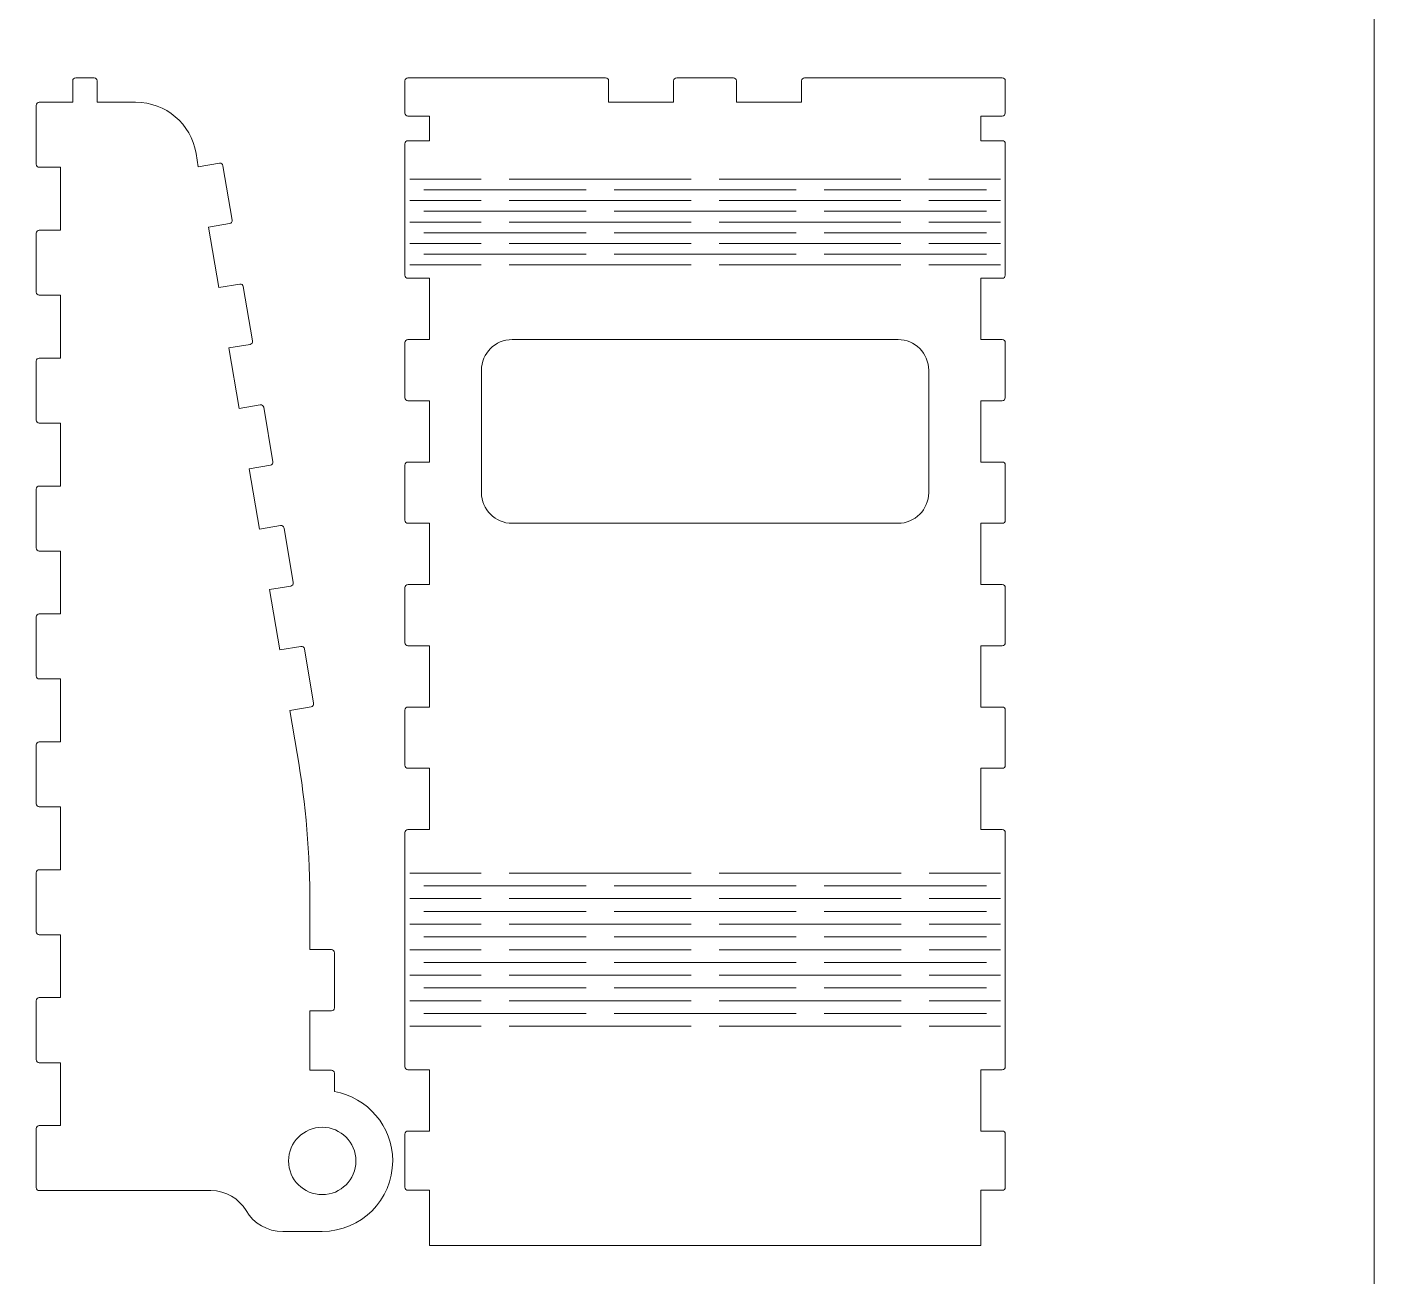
# Model space of a CAD drawing. Header units: millimetres. Extents: x -1099 to 2075, y -1295 to 1553.
# Drawn here: x 1855.1 to 2075, y -972.3 to -768.4 of the extents above; entities that cross this region are included whole.
import ezdxf

# ---------------------------------------------------------------- set-up
doc = ezdxf.new("R2010")
doc.units = ezdxf.units.MM
doc.header["$MEASUREMENT"] = 0
doc.layers.add('layer 1', color=7, linetype='Continuous')

msp = doc.modelspace()

# ---------------------------------------------------------------- linework, layer by layer
at = {"layer": 'layer 1', "color": 250, "lineweight": 9}
for points, knots in [([(725, -464.9999), (725, -464.9999), (2075, -464.9999), (2075, -464.9999), (2075, -464.9999), (2075, -464.9999), (2075, -1294.9999), (2075, -1294.9999), (2075, -1294.9999), (2075, -1294.9999), (725, -1294.9999), (725, -1294.9999), (725, -1294.9999), (725, -1294.9999), (725, -464.9999), (725, -464.9999)], [0, 0, 0, 0, 0.2, 0.2, 0.2, 0.2, 0.4, 0.4, 0.4, 0.4, 0.6, 0.6, 0.6, 0.6, 1, 1, 1, 1]), ([(1891.3818, -840.5197), (1891.3818, -840.5197), (1893.0516, -850.3804), (1893.0516, -850.3804), (1893.0516, -850.3804), (1893.0516, -850.3804), (1896.4973, -849.799), (1896.4973, -849.799), (1896.4973, -849.799), (1896.7689, -849.7532), (1897.0279, -849.9373), (1897.0736, -850.209), (1897.0736, -850.209), (1897.0736, -850.209), (1898.5674, -859.0837), (1898.5674, -859.0837), (1898.5674, -859.0837), (1898.613, -859.3551), (1898.4291, -859.614), (1898.1576, -859.6598), (1898.1576, -859.6598), (1898.1576, -859.6598), (1894.7116, -860.2411), (1894.7116, -860.2411), (1894.7116, -860.2411), (1894.7116, -860.2411), (1896.3714, -870.1021), (1896.3714, -870.1021), (1896.3714, -870.1021), (1896.3714, -870.1021), (1899.8275, -869.5202), (1899.8275, -869.5202), (1899.8275, -869.5202), (1900.099, -869.4745), (1900.3579, -869.6587), (1900.4036, -869.9303), (1900.4036, -869.9303), (1900.4036, -869.9303), (1901.8974, -878.805), (1901.8974, -878.805), (1901.8974, -878.805), (1901.943, -879.0764), (1901.7589, -879.3353), (1901.4874, -879.381), (1901.4874, -879.381), (1901.4874, -879.381), (1898.0316, -879.9631), (1898.0316, -879.9631), (1898.0316, -879.9631), (1898.0316, -879.9631), (1899.2116, -886.9784), (1899.2116, -886.9784), (1899.2116, -886.9784), (1900.6716, -895.6384), (1901.3018, -903.1263), (1901.3018, -911.9084), (1901.3018, -911.9084), (1901.3018, -911.9084), (1901.3018, -919.0227), (1901.3018, -919.0227), (1901.3018, -919.0227), (1901.3018, -919.0227), (1904.8014, -919.0227), (1904.8014, -919.0227), (1904.8014, -919.0227), (1905.0767, -919.0227), (1905.3014, -919.2474), (1905.3014, -919.5227), (1905.3014, -919.5227), (1905.3014, -919.5227), (1905.3014, -928.5228), (1905.3014, -928.5228), (1905.3014, -928.5228), (1905.3014, -928.7981), (1905.0768, -929.0228), (1904.8014, -929.0228), (1904.8014, -929.0228), (1904.8014, -929.0228), (1901.3018, -929.0226), (1901.3018, -929.0226), (1901.3018, -929.0226), (1901.3018, -929.0226), (1901.3018, -938.6893), (1901.3018, -938.6893), (1901.3018, -938.6893), (1901.3018, -938.6893), (1904.8014, -938.6894), (1904.8014, -938.6894), (1904.8014, -938.6894), (1905.0767, -938.6894), (1905.3014, -938.9141), (1905.3014, -939.1894), (1905.3014, -939.1894), (1905.3014, -939.1894), (1905.3016, -942.1969), (1905.3016, -942.1969), (1905.3016, -942.1969), (1910.7014, -943.1438), (1914.8016, -947.8549), (1914.8016, -953.5228), (1914.8016, -953.5228), (1914.8016, -959.8729), (1909.6516, -965.0228), (1903.3016, -965.0228), (1903.3016, -965.0228), (1903.3016, -965.0228), (1896.8614, -965.0228), (1896.8614, -965.0228), (1896.8614, -965.0228), (1894.3316, -965.0229), (1892.1616, -963.7897), (1890.8616, -961.6175), (1890.8616, -961.6175), (1889.6916, -959.6682), (1887.5617, -958.356), (1885.1317, -958.356), (1885.1317, -958.356), (1885.1317, -958.356), (1857.1015, -958.3561), (1857.1015, -958.3561), (1857.1015, -958.3561), (1856.8261, -958.3561), (1856.6015, -958.1315), (1856.6015, -957.8561), (1856.6015, -957.8561), (1856.6015, -957.8561), (1856.6015, -948.2388), (1856.6015, -948.2388), (1856.6015, -948.2388), (1856.6015, -947.9634), (1856.8263, -947.7388), (1857.1015, -947.7388), (1857.1015, -947.7388), (1857.1015, -947.7388), (1860.6015, -947.7388), (1860.6015, -947.7388), (1860.6015, -947.7388), (1860.6015, -947.7388), (1860.6015, -937.4753), (1860.6015, -937.4753), (1860.6015, -937.4753), (1860.6015, -937.4753), (1857.1015, -937.4754), (1857.1015, -937.4754), (1857.1015, -937.4754), (1856.8261, -937.4754), (1856.6015, -937.2508), (1856.6015, -936.9754), (1856.6015, -936.9754), (1856.6015, -936.9754), (1856.6015, -927.3576), (1856.6015, -927.3576), (1856.6015, -927.3576), (1856.6015, -927.0822), (1856.8262, -926.8576), (1857.1015, -926.8576), (1857.1015, -926.8576), (1857.1015, -926.8576), (1860.6015, -926.8577), (1860.6015, -926.8577), (1860.6015, -926.8577), (1860.6015, -926.8577), (1860.6015, -916.5942), (1860.6015, -916.5942), (1860.6015, -916.5942), (1860.6015, -916.5942), (1857.1015, -916.5942), (1857.1015, -916.5942), (1857.1015, -916.5942), (1856.8261, -916.5942), (1856.6015, -916.3696), (1856.6015, -916.0942), (1856.6015, -916.0942), (1856.6015, -916.0942), (1856.6015, -906.4765), (1856.6015, -906.4765), (1856.6015, -906.4765), (1856.6015, -906.2011), (1856.8262, -905.9765), (1857.1015, -905.9765), (1857.1015, -905.9765), (1857.1015, -905.9765), (1860.6015, -905.9767), (1860.6015, -905.9767), (1860.6015, -905.9767), (1860.6015, -905.9767), (1860.6015, -895.7131), (1860.6015, -895.7131), (1860.6015, -895.7131), (1860.6015, -895.7131), (1857.1015, -895.7131), (1857.1015, -895.7131), (1857.1015, -895.7131), (1856.8261, -895.7131), (1856.6015, -895.4885), (1856.6015, -895.2131), (1856.6015, -895.2131), (1856.6015, -895.2131), (1856.6015, -885.5953), (1856.6015, -885.5953), (1856.6015, -885.5953), (1856.6015, -885.3199), (1856.8263, -885.0953), (1857.1015, -885.0953), (1857.1015, -885.0953), (1857.1015, -885.0953), (1860.6015, -885.0953), (1860.6015, -885.0953), (1860.6015, -885.0953), (1860.6015, -885.0953), (1860.6015, -874.8319), (1860.6015, -874.8319), (1860.6015, -874.8319), (1860.6015, -874.8319), (1857.1015, -874.8318), (1857.1015, -874.8318), (1857.1015, -874.8318), (1856.8261, -874.8318), (1856.6015, -874.6072), (1856.6015, -874.3318), (1856.6015, -874.3318), (1856.6015, -874.3318), (1856.6015, -864.7142), (1856.6015, -864.7142), (1856.6015, -864.7142), (1856.6015, -864.4388), (1856.8262, -864.2142), (1857.1015, -864.2142), (1857.1015, -864.2142), (1857.1015, -864.2142), (1860.6015, -864.2141), (1860.6015, -864.2141), (1860.6015, -864.2141), (1860.6015, -864.2141), (1860.6015, -853.9507), (1860.6015, -853.9507), (1860.6015, -853.9507), (1860.6015, -853.9507), (1857.1015, -853.9509), (1857.1015, -853.9509), (1857.1015, -853.9509), (1856.8261, -853.9509), (1856.6015, -853.7263), (1856.6015, -853.4509), (1856.6015, -853.4509), (1856.6015, -853.4509), (1856.6015, -843.8329), (1856.6015, -843.8329), (1856.6015, -843.8329), (1856.6015, -843.5575), (1856.8263, -843.3329), (1857.1015, -843.3329), (1857.1015, -843.3329), (1857.1015, -843.3329), (1860.6015, -843.3329), (1860.6015, -843.3329), (1860.6015, -843.3329), (1860.6015, -843.3329), (1860.6015, -833.0695), (1860.6015, -833.0695), (1860.6015, -833.0695), (1860.6015, -833.0695), (1857.1015, -833.0695), (1857.1015, -833.0695), (1857.1015, -833.0695), (1856.8261, -833.0695), (1856.6015, -832.8449), (1856.6015, -832.5695), (1856.6015, -832.5695), (1856.6015, -832.5695), (1856.6015, -822.9519), (1856.6015, -822.9519), (1856.6015, -822.9519), (1856.6015, -822.6765), (1856.8263, -822.4519), (1857.1015, -822.4519), (1857.1015, -822.4519), (1857.1015, -822.4519), (1860.6015, -822.4519), (1860.6015, -822.4519), (1860.6015, -822.4519), (1860.6015, -822.4519), (1860.6015, -812.1883), (1860.6015, -812.1883), (1860.6015, -812.1883), (1860.6015, -812.1883), (1857.1015, -812.1882), (1857.1015, -812.1882), (1857.1015, -812.1882), (1856.8261, -812.1882), (1856.6015, -811.9636), (1856.6015, -811.6882), (1856.6015, -811.6882), (1856.6015, -811.6882), (1856.6015, -802.0706), (1856.6015, -802.0706), (1856.6015, -802.0706), (1856.6015, -801.7952), (1856.8262, -801.5706), (1857.1015, -801.5706), (1857.1015, -801.5706), (1857.1015, -801.5706), (1860.6015, -801.5708), (1860.6015, -801.5708), (1860.6015, -801.5708), (1860.6015, -801.5708), (1860.6015, -791.3072), (1860.6015, -791.3072), (1860.6015, -791.3072), (1860.6015, -791.3072), (1857.1015, -791.3073), (1857.1015, -791.3073), (1857.1015, -791.3073), (1856.8261, -791.3073), (1856.6015, -791.0827), (1856.6015, -790.8073), (1856.6015, -790.8073), (1856.6015, -790.8073), (1856.6015, -781.1893), (1856.6015, -781.1893), (1856.6015, -781.1893), (1856.6015, -780.9139), (1856.8265, -780.6893), (1857.1015, -780.6893), (1857.1015, -780.6893), (1857.1015, -780.6893), (1862.5717, -780.6893), (1862.5717, -780.6893), (1862.5717, -780.6893), (1862.5717, -780.6893), (1862.5717, -777.1891), (1862.5717, -777.1891), (1862.5717, -777.1891), (1862.5717, -776.9137), (1862.7965, -776.6891), (1863.0717, -776.6891), (1863.0717, -776.6891), (1863.0717, -776.6891), (1866.0715, -776.6893), (1866.0715, -776.6893), (1866.0715, -776.6893), (1866.3466, -776.6893), (1866.5715, -776.9142), (1866.5715, -777.1893), (1866.5715, -777.1893), (1866.5715, -777.1893), (1866.5715, -780.6894), (1866.5715, -780.6894), (1866.5715, -780.6894), (1866.5715, -780.6894), (1872.8417, -780.6893), (1872.8417, -780.6893), (1872.8417, -780.6893), (1877.7713, -780.6892), (1881.8917, -784.1735), (1882.7115, -789.0273), (1882.7115, -789.0273), (1882.7115, -789.0273), (1883.0717, -791.2157), (1883.0717, -791.2157), (1883.0717, -791.2157), (1883.0717, -791.2157), (1886.5275, -790.6341), (1886.5275, -790.6341), (1886.5275, -790.6341), (1886.7989, -790.5884), (1887.0578, -790.7726), (1887.1035, -791.0441), (1887.1035, -791.0441), (1887.1035, -791.0441), (1888.5975, -799.919), (1888.5975, -799.919), (1888.5975, -799.919), (1888.6431, -800.1904), (1888.4592, -800.4492), (1888.1877, -800.495), (1888.1877, -800.495), (1888.1877, -800.495), (1884.7415, -801.0767), (1884.7415, -801.0767), (1884.7415, -801.0767), (1884.7415, -801.0767), (1886.4017, -810.9375), (1886.4017, -810.9375), (1886.4017, -810.9375), (1886.4017, -810.9375), (1889.8476, -810.3557), (1889.8476, -810.3557), (1889.8476, -810.3557), (1890.119, -810.3099), (1890.3779, -810.4938), (1890.4239, -810.7653), (1890.4239, -810.7653), (1890.4239, -810.7653), (1891.9268, -819.6399), (1891.9268, -819.6399), (1891.9268, -819.6399), (1891.9727, -819.9116), (1891.7886, -820.1707), (1891.5168, -820.2165), (1891.5168, -820.2165), (1891.5168, -820.2165), (1888.0617, -820.7982), (1888.0617, -820.7982), (1888.0617, -820.7982), (1888.0617, -820.7982), (1889.7216, -830.659), (1889.7216, -830.659), (1889.7216, -830.659), (1889.7216, -830.659), (1893.1773, -830.0773), (1893.1773, -830.0773), (1893.1773, -830.0773), (1893.4488, -830.0316), (1893.7078, -830.2159), (1893.7534, -830.4873), (1893.7534, -830.4873), (1893.7534, -830.4873), (1895.2472, -839.3621), (1895.2472, -839.3621), (1895.2472, -839.3621), (1895.2928, -839.6336), (1895.1087, -839.8926), (1894.8371, -839.9382), (1894.8371, -839.9382), (1894.8371, -839.9382), (1891.3818, -840.5197), (1891.3818, -840.5197)], [0, 0, 0, 0, 0.00925926, 0.00925926, 0.00925926, 0.00925926, 0.01851852, 0.01851852, 0.01851852, 0.01851852, 0.02777778, 0.02777778, 0.02777778, 0.02777778, 0.03703704, 0.03703704, 0.03703704, 0.03703704, 0.0462963, 0.0462963, 0.0462963, 0.0462963, 0.05555556, 0.05555556, 0.05555556, 0.05555556, 0.06481481, 0.06481481, 0.06481481, 0.06481481, 0.07407407, 0.07407407, 0.07407407, 0.07407407, 0.08333333, 0.08333333, 0.08333333, 0.08333333, 0.09259259, 0.09259259, 0.09259259, 0.09259259, 0.10185185, 0.10185185, 0.10185185, 0.10185185, 0.11111111, 0.11111111, 0.11111111, 0.11111111, 0.12037037, 0.12037037, 0.12037037, 0.12037037, 0.12962963, 0.12962963, 0.12962963, 0.12962963, 0.13888889, 0.13888889, 0.13888889, 0.13888889, 0.14814815, 0.14814815, 0.14814815, 0.14814815, 0.15740741, 0.15740741, 0.15740741, 0.15740741, 0.16666667, 0.16666667, 0.16666667, 0.16666667, 0.17592593, 0.17592593, 0.17592593, 0.17592593, 0.18518519, 0.18518519, 0.18518519, 0.18518519, 0.19444444, 0.19444444, 0.19444444, 0.19444444, 0.2037037, 0.2037037, 0.2037037, 0.2037037, 0.21296296, 0.21296296, 0.21296296, 0.21296296, 0.22222222, 0.22222222, 0.22222222, 0.22222222, 0.23148148, 0.23148148, 0.23148148, 0.23148148, 0.24074074, 0.24074074, 0.24074074, 0.24074074, 0.25, 0.25, 0.25, 0.25, 0.25925926, 0.25925926, 0.25925926, 0.25925926, 0.26851852, 0.26851852, 0.26851852, 0.26851852, 0.27777778, 0.27777778, 0.27777778, 0.27777778, 0.28703704, 0.28703704, 0.28703704, 0.28703704, 0.2962963, 0.2962963, 0.2962963, 0.2962963, 0.30555556, 0.30555556, 0.30555556, 0.30555556, 0.31481481, 0.31481481, 0.31481481, 0.31481481, 0.32407407, 0.32407407, 0.32407407, 0.32407407, 0.33333333, 0.33333333, 0.33333333, 0.33333333, 0.34259259, 0.34259259, 0.34259259, 0.34259259, 0.35185185, 0.35185185, 0.35185185, 0.35185185, 0.36111111, 0.36111111, 0.36111111, 0.36111111, 0.37037037, 0.37037037, 0.37037037, 0.37037037, 0.37962963, 0.37962963, 0.37962963, 0.37962963, 0.38888889, 0.38888889, 0.38888889, 0.38888889, 0.39814815, 0.39814815, 0.39814815, 0.39814815, 0.40740741, 0.40740741, 0.40740741, 0.40740741, 0.41666667, 0.41666667, 0.41666667, 0.41666667, 0.42592593, 0.42592593, 0.42592593, 0.42592593, 0.43518519, 0.43518519, 0.43518519, 0.43518519, 0.44444444, 0.44444444, 0.44444444, 0.44444444, 0.4537037, 0.4537037, 0.4537037, 0.4537037, 0.46296296, 0.46296296, 0.46296296, 0.46296296, 0.47222222, 0.47222222, 0.47222222, 0.47222222, 0.48148148, 0.48148148, 0.48148148, 0.48148148, 0.49074074, 0.49074074, 0.49074074, 0.49074074, 0.5, 0.5, 0.5, 0.5, 0.50925926, 0.50925926, 0.50925926, 0.50925926, 0.51851852, 0.51851852, 0.51851852, 0.51851852, 0.52777778, 0.52777778, 0.52777778, 0.52777778, 0.53703704, 0.53703704, 0.53703704, 0.53703704, 0.5462963, 0.5462963, 0.5462963, 0.5462963, 0.55555556, 0.55555556, 0.55555556, 0.55555556, 0.56481481, 0.56481481, 0.56481481, 0.56481481, 0.57407407, 0.57407407, 0.57407407, 0.57407407, 0.58333333, 0.58333333, 0.58333333, 0.58333333, 0.59259259, 0.59259259, 0.59259259, 0.59259259, 0.60185185, 0.60185185, 0.60185185, 0.60185185, 0.61111111, 0.61111111, 0.61111111, 0.61111111, 0.62037037, 0.62037037, 0.62037037, 0.62037037, 0.62962963, 0.62962963, 0.62962963, 0.62962963, 0.63888889, 0.63888889, 0.63888889, 0.63888889, 0.64814815, 0.64814815, 0.64814815, 0.64814815, 0.65740741, 0.65740741, 0.65740741, 0.65740741, 0.66666667, 0.66666667, 0.66666667, 0.66666667, 0.67592593, 0.67592593, 0.67592593, 0.67592593, 0.68518519, 0.68518519, 0.68518519, 0.68518519, 0.69444444, 0.69444444, 0.69444444, 0.69444444, 0.7037037, 0.7037037, 0.7037037, 0.7037037, 0.71296296, 0.71296296, 0.71296296, 0.71296296, 0.72222222, 0.72222222, 0.72222222, 0.72222222, 0.73148148, 0.73148148, 0.73148148, 0.73148148, 0.74074074, 0.74074074, 0.74074074, 0.74074074, 0.75, 0.75, 0.75, 0.75, 0.75925926, 0.75925926, 0.75925926, 0.75925926, 0.76851852, 0.76851852, 0.76851852, 0.76851852, 0.77777778, 0.77777778, 0.77777778, 0.77777778, 0.78703704, 0.78703704, 0.78703704, 0.78703704, 0.7962963, 0.7962963, 0.7962963, 0.7962963, 0.80555556, 0.80555556, 0.80555556, 0.80555556, 0.81481481, 0.81481481, 0.81481481, 0.81481481, 0.82407407, 0.82407407, 0.82407407, 0.82407407, 0.83333333, 0.83333333, 0.83333333, 0.83333333, 0.84259259, 0.84259259, 0.84259259, 0.84259259, 0.85185185, 0.85185185, 0.85185185, 0.85185185, 0.86111111, 0.86111111, 0.86111111, 0.86111111, 0.87037037, 0.87037037, 0.87037037, 0.87037037, 0.87962963, 0.87962963, 0.87962963, 0.87962963, 0.88888889, 0.88888889, 0.88888889, 0.88888889, 0.89814815, 0.89814815, 0.89814815, 0.89814815, 0.90740741, 0.90740741, 0.90740741, 0.90740741, 0.91666667, 0.91666667, 0.91666667, 0.91666667, 0.92592593, 0.92592593, 0.92592593, 0.92592593, 0.93518519, 0.93518519, 0.93518519, 0.93518519, 0.94444444, 0.94444444, 0.94444444, 0.94444444, 0.9537037, 0.9537037, 0.9537037, 0.9537037, 0.96296296, 0.96296296, 0.96296296, 0.96296296, 0.97222222, 0.97222222, 0.97222222, 0.97222222, 0.98148148, 0.98148148, 0.98148148, 0.98148148, 1, 1, 1, 1]), ([(2014.7948, -828.9214), (2014.7948, -829.1963), (2014.5697, -829.4213), (2014.2948, -829.4213), (2014.2948, -829.4213), (2014.2948, -829.4213), (2010.801, -829.4213), (2010.801, -829.4213), (2010.801, -829.4213), (2010.801, -829.4213), (2010.8008, -839.421), (2010.8008, -839.421), (2010.8008, -839.421), (2010.8008, -839.421), (2014.3014, -839.421), (2014.3014, -839.421), (2014.3014, -839.421), (2014.5768, -839.421), (2014.8014, -839.6461), (2014.8014, -839.9211), (2014.8014, -839.9211), (2014.8014, -839.9211), (2014.7993, -848.921), (2014.7993, -848.921), (2014.7993, -848.921), (2014.7993, -849.1959), (2014.5742, -849.4209), (2014.2993, -849.4209), (2014.2993, -849.4209), (2014.2993, -849.4209), (2010.8006, -849.4209), (2010.8006, -849.4209), (2010.8006, -849.4209), (2010.8006, -849.4209), (2010.8004, -859.4207), (2010.8004, -859.4207), (2010.8004, -859.4207), (2010.8004, -859.4207), (2014.2993, -859.4207), (2014.2993, -859.4207), (2014.2993, -859.4207), (2014.5747, -859.4207), (2014.7992, -859.6456), (2014.7993, -859.9206), (2014.7993, -859.9206), (2014.7993, -859.9206), (2014.8014, -868.9206), (2014.8014, -868.9206), (2014.8014, -868.9206), (2014.8015, -869.1955), (2014.5763, -869.4207), (2014.3014, -869.4207), (2014.3014, -869.4207), (2014.3014, -869.4207), (2010.8001, -869.4207), (2010.8001, -869.4207), (2010.8001, -869.4207), (2010.8001, -869.4207), (2010.7999, -879.4204), (2010.7999, -879.4204), (2010.7999, -879.4204), (2010.7999, -879.4204), (2014.2992, -879.4204), (2014.2992, -879.4204), (2014.2992, -879.4204), (2014.5746, -879.4204), (2014.7992, -879.6456), (2014.7992, -879.9204), (2014.7992, -879.9204), (2014.7992, -879.9204), (2014.7992, -888.9202), (2014.7992, -888.9202), (2014.7992, -888.9202), (2014.7992, -889.195), (2014.574, -889.4202), (2014.2992, -889.4202), (2014.2992, -889.4202), (2014.2992, -889.4202), (2010.7997, -889.4202), (2010.7997, -889.4202), (2010.7997, -889.4202), (2010.7997, -889.4202), (2010.7995, -899.42), (2010.7995, -899.42), (2010.7995, -899.42), (2010.7995, -899.42), (2014.3015, -899.42), (2014.3015, -899.42), (2014.3015, -899.42), (2014.5769, -899.42), (2014.8015, -899.6453), (2014.8015, -899.92), (2014.8015, -899.92), (2014.8015, -899.92), (2014.8015, -938.1443), (2014.8015, -938.1443), (2014.8015, -938.1443), (2014.8015, -938.419), (2014.5762, -938.6443), (2014.3015, -938.6443), (2014.3015, -938.6443), (2014.3015, -938.6443), (2010.8015, -938.6443), (2010.8015, -938.6443), (2010.8015, -938.6443), (2010.8015, -938.6443), (2010.8015, -948.6443), (2010.8015, -948.6443), (2010.8015, -948.6443), (2010.8015, -948.6443), (2014.3015, -948.6443), (2014.3015, -948.6443), (2014.3015, -948.6443), (2014.5769, -948.6443), (2014.8015, -948.8693), (2014.8015, -949.1443), (2014.8015, -949.1443), (2014.8015, -949.1443), (2014.8015, -957.811), (2014.8015, -957.811), (2014.8015, -957.811), (2014.8015, -958.086), (2014.5765, -958.311), (2014.3015, -958.311), (2014.3015, -958.311), (2014.3015, -958.311), (2010.8015, -958.311), (2010.8015, -958.311), (2010.8015, -958.311), (2010.8015, -958.311), (2010.8015, -967.311), (2010.8015, -967.311), (2010.8015, -967.311), (2010.8015, -967.311), (1920.8015, -967.311), (1920.8015, -967.311), (1920.8015, -967.311), (1920.8015, -967.311), (1920.8015, -958.311), (1920.8015, -958.311), (1920.8015, -958.311), (1920.8015, -958.311), (1917.3015, -958.311), (1917.3015, -958.311), (1917.3015, -958.311), (1917.0265, -958.311), (1916.8015, -958.0864), (1916.8015, -957.811), (1916.8015, -957.811), (1916.8015, -957.811), (1916.8015, -949.1443), (1916.8015, -949.1443), (1916.8015, -949.1443), (1916.8015, -948.8689), (1917.0261, -948.6443), (1917.3015, -948.6443), (1917.3015, -948.6443), (1917.3015, -948.6443), (1920.8015, -948.6443), (1920.8015, -948.6443), (1920.8015, -948.6443), (1920.8015, -948.6443), (1920.8015, -938.6443), (1920.8015, -938.6443), (1920.8015, -938.6443), (1920.8015, -938.6443), (1917.3015, -938.6443), (1917.3015, -938.6443), (1917.3015, -938.6443), (1917.0266, -938.6443), (1916.8015, -938.4197), (1916.8015, -938.1443), (1916.8015, -938.1443), (1916.8015, -938.1443), (1916.8015, -899.92), (1916.8015, -899.92), (1916.8015, -899.92), (1916.8015, -899.6446), (1917.0261, -899.42), (1917.3015, -899.42), (1917.3015, -899.42), (1917.3015, -899.42), (1920.8054, -899.42), (1920.8054, -899.42), (1920.8054, -899.42), (1920.8054, -899.42), (1920.805, -889.4202), (1920.805, -889.4202), (1920.805, -889.4202), (1920.805, -889.4202), (1917.3015, -889.4202), (1917.3015, -889.4202), (1917.3015, -889.4202), (1917.0264, -889.4202), (1916.8014, -889.1955), (1916.8015, -888.9201), (1916.8015, -888.9201), (1916.8015, -888.9201), (1916.8035, -879.9204), (1916.8035, -879.9204), (1916.8035, -879.9204), (1916.8036, -879.645), (1917.0281, -879.4205), (1917.3035, -879.4205), (1917.3035, -879.4205), (1917.3035, -879.4205), (1920.8045, -879.4205), (1920.8045, -879.4205), (1920.8045, -879.4205), (1920.8045, -879.4205), (1920.8041, -869.4207), (1920.8041, -869.4207), (1920.8041, -869.4207), (1920.8041, -869.4207), (1917.3016, -869.4207), (1917.3016, -869.4207), (1917.3016, -869.4207), (1917.0264, -869.4207), (1916.8015, -869.196), (1916.8016, -868.9205), (1916.8016, -868.9205), (1916.8016, -868.9205), (1916.8057, -859.9205), (1916.8057, -859.9205), (1916.8057, -859.9205), (1916.8058, -859.6452), (1917.0304, -859.4207), (1917.3057, -859.4207), (1917.3057, -859.4207), (1917.3057, -859.4207), (1920.8037, -859.4207), (1920.8037, -859.4207), (1920.8037, -859.4207), (1920.8037, -859.4207), (1920.8033, -849.4207), (1920.8033, -849.4207), (1920.8033, -849.4207), (1920.8033, -849.4207), (1917.3057, -849.4207), (1917.3057, -849.4207), (1917.3057, -849.4207), (1917.0307, -849.4207), (1916.8057, -849.1962), (1916.8057, -848.9209), (1916.8057, -848.9209), (1916.8057, -848.9209), (1916.8016, -839.9212), (1916.8016, -839.9212), (1916.8016, -839.9212), (1916.8016, -839.6457), (1917.0261, -839.421), (1917.3016, -839.421), (1917.3016, -839.421), (1917.3016, -839.421), (1920.8028, -839.421), (1920.8028, -839.421), (1920.8028, -839.421), (1920.8028, -839.421), (1920.8024, -829.4211), (1920.8024, -829.4211), (1920.8024, -829.4211), (1920.8024, -829.4211), (1917.3012, -829.4211), (1917.3012, -829.4211), (1917.3012, -829.4211), (1917.0262, -829.4211), (1916.8012, -829.1966), (1916.8012, -828.9213), (1916.8012, -828.9213), (1916.8012, -828.9213), (1916.7971, -819.9216), (1916.7971, -819.9216), (1916.7971, -819.9216), (1916.7971, -819.6461), (1917.0216, -819.4214), (1917.2971, -819.4214), (1917.2971, -819.4214), (1917.2971, -819.4214), (1920.802, -819.4214), (1920.802, -819.4214), (1920.802, -819.4214), (1920.802, -819.4214), (1920.8015, -809.4212), (1920.8015, -809.4212), (1920.8015, -809.4212), (1920.8015, -809.4212), (1917.3004, -809.4212), (1917.3004, -809.4212), (1917.3004, -809.4212), (1917.0257, -809.4212), (1916.8008, -809.1968), (1916.8004, -808.9221), (1916.8004, -808.9221), (1916.7897, -802.773), (1916.8042, -793.6161), (1916.7975, -787.4619), (1916.7975, -787.4619), (1916.7973, -787.1867), (1917.0219, -786.9613), (1917.2975, -786.9613), (1917.2975, -786.9613), (1917.2975, -786.9613), (1920.8002, -786.9613), (1920.8002, -786.9613), (1920.8002, -786.9613), (1920.8002, -786.9613), (1920.7979, -782.9611), (1920.7979, -782.9611), (1920.7979, -782.9611), (1920.7979, -782.9611), (1917.3007, -782.9611), (1917.3007, -782.9611), (1917.3007, -782.9611), (1917.0262, -782.9611), (1916.8008, -782.7369), (1916.8007, -782.4618), (1916.8007, -782.4618), (1916.8007, -782.4618), (1916.7976, -777.1898), (1916.7976, -777.1898), (1916.7976, -777.1898), (1916.7975, -776.9141), (1917.0219, -776.6891), (1917.2976, -776.6891), (1917.2976, -776.6891), (1917.2976, -776.6891), (1949.5499, -776.6891), (1949.5499, -776.6891), (1949.5499, -776.6891), (1949.8253, -776.6891), (1950.0499, -776.9143), (1950.0499, -777.1891), (1950.0499, -777.1891), (1950.0499, -777.1891), (1950.0499, -780.6893), (1950.0499, -780.6893), (1950.0499, -780.6893), (1950.0499, -780.6893), (1960.6672, -780.6893), (1960.6672, -780.6893), (1960.6672, -780.6893), (1960.6672, -780.6893), (1960.6672, -777.1891), (1960.6672, -777.1891), (1960.6672, -777.1891), (1960.6672, -776.9137), (1960.8918, -776.6891), (1961.1672, -776.6891), (1961.1672, -776.6891), (1961.1672, -776.6891), (1970.4311, -776.6891), (1970.4311, -776.6891), (1970.4311, -776.6891), (1970.7065, -776.6891), (1970.9311, -776.914), (1970.9311, -777.1891), (1970.9311, -777.1891), (1970.9311, -777.1891), (1970.9311, -780.6893), (1970.9311, -780.6893), (1970.9311, -780.6893), (1970.9311, -780.6893), (1981.5485, -780.6893), (1981.5485, -780.6893), (1981.5485, -780.6893), (1981.5485, -780.6893), (1981.5485, -777.1891), (1981.5485, -777.1891), (1981.5485, -777.1891), (1981.5485, -776.9137), (1981.7731, -776.6891), (1982.0485, -776.6891), (1982.0485, -776.6891), (1982.0485, -776.6891), (2014.2966, -776.6891), (2014.2966, -776.6891), (2014.2966, -776.6891), (2014.5722, -776.6891), (2014.7966, -776.9146), (2014.7966, -777.1895), (2014.7966, -777.1895), (2014.7966, -777.1895), (2014.7951, -782.4615), (2014.7951, -782.4615), (2014.7951, -782.4615), (2014.7951, -782.7359), (2014.5695, -782.9611), (2014.2951, -782.9611), (2014.2951, -782.9611), (2014.2951, -782.9611), (2010.7965, -782.9611), (2010.7965, -782.9611), (2010.7965, -782.9611), (2010.7965, -782.9611), (2010.7954, -786.9613), (2010.7954, -786.9613), (2010.7954, -786.9613), (2010.7954, -786.9613), (2014.2967, -786.9613), (2014.2967, -786.9613), (2014.2967, -786.9613), (2014.5722, -786.9613), (2014.7968, -787.1868), (2014.7967, -787.4616), (2014.7967, -787.4616), (2014.7939, -793.6154), (2014.8002, -802.7707), (2014.7952, -808.9218), (2014.7952, -808.9218), (2014.795, -809.1963), (2014.5699, -809.4213), (2014.2952, -809.4213), (2014.2952, -809.4213), (2014.2952, -809.4213), (2010.8015, -809.4213), (2010.8015, -809.4213), (2010.8015, -809.4213), (2010.8015, -809.4213), (2010.8013, -819.4214), (2010.8013, -819.4214), (2010.8013, -819.4214), (2010.8013, -819.4214), (2014.2969, -819.4214), (2014.2969, -819.4214), (2014.2969, -819.4214), (2014.5723, -819.4214), (2014.7969, -819.6465), (2014.7969, -819.9215), (2014.7969, -819.9215), (2014.7969, -819.9215), (2014.7948, -828.9214), (2014.7948, -828.9214)], [0, 0, 0, 0, 0.00917431, 0.00917431, 0.00917431, 0.00917431, 0.01834862, 0.01834862, 0.01834862, 0.01834862, 0.02752294, 0.02752294, 0.02752294, 0.02752294, 0.03669725, 0.03669725, 0.03669725, 0.03669725, 0.04587156, 0.04587156, 0.04587156, 0.04587156, 0.05504587, 0.05504587, 0.05504587, 0.05504587, 0.06422018, 0.06422018, 0.06422018, 0.06422018, 0.0733945, 0.0733945, 0.0733945, 0.0733945, 0.08256881, 0.08256881, 0.08256881, 0.08256881, 0.09174312, 0.09174312, 0.09174312, 0.09174312, 0.10091743, 0.10091743, 0.10091743, 0.10091743, 0.11009174, 0.11009174, 0.11009174, 0.11009174, 0.11926606, 0.11926606, 0.11926606, 0.11926606, 0.12844037, 0.12844037, 0.12844037, 0.12844037, 0.13761468, 0.13761468, 0.13761468, 0.13761468, 0.14678899, 0.14678899, 0.14678899, 0.14678899, 0.1559633, 0.1559633, 0.1559633, 0.1559633, 0.16513761, 0.16513761, 0.16513761, 0.16513761, 0.17431193, 0.17431193, 0.17431193, 0.17431193, 0.18348624, 0.18348624, 0.18348624, 0.18348624, 0.19266055, 0.19266055, 0.19266055, 0.19266055, 0.20183486, 0.20183486, 0.20183486, 0.20183486, 0.21100917, 0.21100917, 0.21100917, 0.21100917, 0.22018349, 0.22018349, 0.22018349, 0.22018349, 0.2293578, 0.2293578, 0.2293578, 0.2293578, 0.23853211, 0.23853211, 0.23853211, 0.23853211, 0.24770642, 0.24770642, 0.24770642, 0.24770642, 0.25688073, 0.25688073, 0.25688073, 0.25688073, 0.26605505, 0.26605505, 0.26605505, 0.26605505, 0.27522936, 0.27522936, 0.27522936, 0.27522936, 0.28440367, 0.28440367, 0.28440367, 0.28440367, 0.29357798, 0.29357798, 0.29357798, 0.29357798, 0.30275229, 0.30275229, 0.30275229, 0.30275229, 0.31192661, 0.31192661, 0.31192661, 0.31192661, 0.32110092, 0.32110092, 0.32110092, 0.32110092, 0.33027523, 0.33027523, 0.33027523, 0.33027523, 0.33944954, 0.33944954, 0.33944954, 0.33944954, 0.34862385, 0.34862385, 0.34862385, 0.34862385, 0.35779817, 0.35779817, 0.35779817, 0.35779817, 0.36697248, 0.36697248, 0.36697248, 0.36697248, 0.37614679, 0.37614679, 0.37614679, 0.37614679, 0.3853211, 0.3853211, 0.3853211, 0.3853211, 0.39449541, 0.39449541, 0.39449541, 0.39449541, 0.40366972, 0.40366972, 0.40366972, 0.40366972, 0.41284404, 0.41284404, 0.41284404, 0.41284404, 0.42201835, 0.42201835, 0.42201835, 0.42201835, 0.43119266, 0.43119266, 0.43119266, 0.43119266, 0.44036697, 0.44036697, 0.44036697, 0.44036697, 0.44954128, 0.44954128, 0.44954128, 0.44954128, 0.4587156, 0.4587156, 0.4587156, 0.4587156, 0.46788991, 0.46788991, 0.46788991, 0.46788991, 0.47706422, 0.47706422, 0.47706422, 0.47706422, 0.48623853, 0.48623853, 0.48623853, 0.48623853, 0.49541284, 0.49541284, 0.49541284, 0.49541284, 0.50458716, 0.50458716, 0.50458716, 0.50458716, 0.51376147, 0.51376147, 0.51376147, 0.51376147, 0.52293578, 0.52293578, 0.52293578, 0.52293578, 0.53211009, 0.53211009, 0.53211009, 0.53211009, 0.5412844, 0.5412844, 0.5412844, 0.5412844, 0.55045872, 0.55045872, 0.55045872, 0.55045872, 0.55963303, 0.55963303, 0.55963303, 0.55963303, 0.56880734, 0.56880734, 0.56880734, 0.56880734, 0.57798165, 0.57798165, 0.57798165, 0.57798165, 0.58715596, 0.58715596, 0.58715596, 0.58715596, 0.59633028, 0.59633028, 0.59633028, 0.59633028, 0.60550459, 0.60550459, 0.60550459, 0.60550459, 0.6146789, 0.6146789, 0.6146789, 0.6146789, 0.62385321, 0.62385321, 0.62385321, 0.62385321, 0.63302752, 0.63302752, 0.63302752, 0.63302752, 0.64220183, 0.64220183, 0.64220183, 0.64220183, 0.65137615, 0.65137615, 0.65137615, 0.65137615, 0.66055046, 0.66055046, 0.66055046, 0.66055046, 0.66972477, 0.66972477, 0.66972477, 0.66972477, 0.67889908, 0.67889908, 0.67889908, 0.67889908, 0.68807339, 0.68807339, 0.68807339, 0.68807339, 0.69724771, 0.69724771, 0.69724771, 0.69724771, 0.70642202, 0.70642202, 0.70642202, 0.70642202, 0.71559633, 0.71559633, 0.71559633, 0.71559633, 0.72477064, 0.72477064, 0.72477064, 0.72477064, 0.73394495, 0.73394495, 0.73394495, 0.73394495, 0.74311927, 0.74311927, 0.74311927, 0.74311927, 0.75229358, 0.75229358, 0.75229358, 0.75229358, 0.76146789, 0.76146789, 0.76146789, 0.76146789, 0.7706422, 0.7706422, 0.7706422, 0.7706422, 0.77981651, 0.77981651, 0.77981651, 0.77981651, 0.78899083, 0.78899083, 0.78899083, 0.78899083, 0.79816514, 0.79816514, 0.79816514, 0.79816514, 0.80733945, 0.80733945, 0.80733945, 0.80733945, 0.81651376, 0.81651376, 0.81651376, 0.81651376, 0.82568807, 0.82568807, 0.82568807, 0.82568807, 0.83486239, 0.83486239, 0.83486239, 0.83486239, 0.8440367, 0.8440367, 0.8440367, 0.8440367, 0.85321101, 0.85321101, 0.85321101, 0.85321101, 0.86238532, 0.86238532, 0.86238532, 0.86238532, 0.87155963, 0.87155963, 0.87155963, 0.87155963, 0.88073394, 0.88073394, 0.88073394, 0.88073394, 0.88990826, 0.88990826, 0.88990826, 0.88990826, 0.89908257, 0.89908257, 0.89908257, 0.89908257, 0.90825688, 0.90825688, 0.90825688, 0.90825688, 0.91743119, 0.91743119, 0.91743119, 0.91743119, 0.9266055, 0.9266055, 0.9266055, 0.9266055, 0.93577982, 0.93577982, 0.93577982, 0.93577982, 0.94495413, 0.94495413, 0.94495413, 0.94495413, 0.95412844, 0.95412844, 0.95412844, 0.95412844, 0.96330275, 0.96330275, 0.96330275, 0.96330275, 0.97247706, 0.97247706, 0.97247706, 0.97247706, 0.98165138, 0.98165138, 0.98165138, 0.98165138, 1, 1, 1, 1]), ([(1929.3012, -824.4214), (1929.3012, -821.6675), (1931.5473, -819.4214), (1934.3012, -819.4214), (1934.3012, -819.4214), (1934.3012, -819.4214), (1997.3012, -819.4214), (1997.3012, -819.4214), (1997.3012, -819.4214), (2000.0551, -819.4214), (2002.3012, -821.6685), (2002.3012, -824.4214), (2002.3012, -824.4214), (2002.3012, -824.4214), (2002.3012, -844.4214), (2002.3012, -844.4214), (2002.3012, -844.4214), (2002.3012, -847.1743), (2000.0541, -849.4214), (1997.3012, -849.4214), (1997.3012, -849.4214), (1997.3012, -849.4214), (1934.3012, -849.4214), (1934.3012, -849.4214), (1934.3012, -849.4214), (1931.5483, -849.4214), (1929.3012, -847.1753), (1929.3012, -844.4214), (1929.3012, -844.4214), (1929.3012, -844.4214), (1929.3012, -824.4214), (1929.3012, -824.4214)], [0, 0, 0, 0, 0.11111111, 0.11111111, 0.11111111, 0.11111111, 0.22222222, 0.22222222, 0.22222222, 0.22222222, 0.33333333, 0.33333333, 0.33333333, 0.33333333, 0.44444444, 0.44444444, 0.44444444, 0.44444444, 0.55555556, 0.55555556, 0.55555556, 0.55555556, 0.66666667, 0.66666667, 0.66666667, 0.66666667, 0.77777778, 0.77777778, 0.77777778, 0.77777778, 1, 1, 1, 1]), ([(1903.3016, -948.0228), (1906.3386, -948.0228), (1908.8018, -950.4858), (1908.8016, -953.523), (1908.8016, -953.523), (1908.8016, -956.5599), (1906.3386, -959.0228), (1903.3016, -959.0229), (1903.3016, -959.0229), (1900.2644, -959.0228), (1897.8016, -956.5597), (1897.8016, -953.5228), (1897.8016, -953.5228), (1897.8016, -950.4858), (1900.2644, -948.0227), (1903.3016, -948.0228)], [0, 0, 0, 0, 0.2, 0.2, 0.2, 0.2, 0.4, 0.4, 0.4, 0.4, 0.6, 0.6, 0.6, 0.6, 1, 1, 1, 1])]:
    msp.add_open_spline(points, degree=3, knots=knots, dxfattribs=at)
at = {"layer": 'layer 1', "color": 225, "lineweight": 9}
for points in [[(1929.2468, -793.2334), (1929.2468, -793.2334), (1917.5967, -793.2334), (1917.5967, -793.2334)], [(1963.5122, -793.2334), (1963.5122, -793.2334), (1933.8156, -793.2334), (1933.8156, -793.2334)], [(1997.7778, -793.2334), (1997.7778, -793.2334), (1968.0811, -793.2334), (1968.0811, -793.2334)], [(2013.9969, -793.2334), (2013.9969, -793.2334), (2002.3465, -793.2334), (2002.3465, -793.2334)], [(1946.3797, -794.9834), (1946.3797, -794.9834), (1919.8812, -794.9834), (1919.8812, -794.9834)], [(1980.6452, -794.9834), (1980.6452, -794.9834), (1950.9484, -794.9834), (1950.9484, -794.9834)], [(2011.7125, -794.9834), (2011.7125, -794.9834), (1985.2138, -794.9834), (1985.2138, -794.9834)], [(1929.2468, -796.7334), (1929.2468, -796.7334), (1917.5967, -796.7334), (1917.5967, -796.7334)], [(1963.5122, -796.7334), (1963.5122, -796.7334), (1933.8156, -796.7334), (1933.8156, -796.7334)], [(1997.7778, -796.7334), (1997.7778, -796.7334), (1968.0811, -796.7334), (1968.0811, -796.7334)], [(2013.9969, -796.7334), (2013.9969, -796.7334), (2002.3465, -796.7334), (2002.3465, -796.7334)], [(1929.2468, -800.2333), (1929.2468, -800.2333), (1917.5967, -800.2333), (1917.5967, -800.2333)], [(1946.3797, -798.4833), (1946.3797, -798.4833), (1919.8812, -798.4833), (1919.8812, -798.4833)], [(1963.5122, -800.2333), (1963.5122, -800.2333), (1933.8156, -800.2333), (1933.8156, -800.2333)], [(1980.6452, -798.4833), (1980.6452, -798.4833), (1950.9484, -798.4833), (1950.9484, -798.4833)], [(1997.7778, -800.2333), (1997.7778, -800.2333), (1968.0811, -800.2333), (1968.0811, -800.2333)], [(2011.7125, -798.4833), (2011.7125, -798.4833), (1985.2138, -798.4833), (1985.2138, -798.4833)], [(2013.9969, -800.2333), (2013.9969, -800.2333), (2002.3465, -800.2333), (2002.3465, -800.2333)], [(1946.3797, -801.9834), (1946.3797, -801.9834), (1919.8812, -801.9834), (1919.8812, -801.9834)], [(1980.6452, -801.9834), (1980.6452, -801.9834), (1950.9484, -801.9834), (1950.9484, -801.9834)], [(2011.7125, -801.9834), (2011.7125, -801.9834), (1985.2138, -801.9834), (1985.2138, -801.9834)], [(1929.2468, -803.7333), (1929.2468, -803.7333), (1917.5967, -803.7333), (1917.5967, -803.7333)], [(1963.5122, -803.7333), (1963.5122, -803.7333), (1933.8156, -803.7333), (1933.8156, -803.7333)], [(1997.7778, -803.7333), (1997.7778, -803.7333), (1968.0811, -803.7333), (1968.0811, -803.7333)], [(2013.9969, -803.7333), (2013.9969, -803.7333), (2002.3465, -803.7333), (2002.3465, -803.7333)], [(1946.3797, -805.4833), (1946.3797, -805.4833), (1919.8812, -805.4833), (1919.8812, -805.4833)], [(1980.6452, -805.4833), (1980.6452, -805.4833), (1950.9484, -805.4833), (1950.9484, -805.4833)], [(2011.7125, -805.4833), (2011.7125, -805.4833), (1985.2138, -805.4833), (1985.2138, -805.4833)], [(1929.2468, -807.2333), (1929.2468, -807.2333), (1917.5967, -807.2333), (1917.5967, -807.2333)], [(1963.5122, -807.2333), (1963.5122, -807.2333), (1933.8156, -807.2333), (1933.8156, -807.2333)], [(1997.7778, -807.2333), (1997.7778, -807.2333), (1968.0811, -807.2333), (1968.0811, -807.2333)], [(2013.9969, -807.2333), (2013.9969, -807.2333), (2002.3465, -807.2333), (2002.3465, -807.2333)], [(1929.2514, -906.5301), (1929.2514, -906.5301), (1917.6013, -906.5301), (1917.6013, -906.5301)], [(1963.5167, -906.5301), (1963.5167, -906.5301), (1933.8203, -906.5301), (1933.8203, -906.5301)], [(1997.7821, -906.5301), (1997.7821, -906.5301), (1968.0856, -906.5301), (1968.0856, -906.5301)], [(2014.0012, -906.5301), (2014.0012, -906.5301), (2002.3509, -906.5301), (2002.3509, -906.5301)], [(1946.3842, -908.6135), (1946.3842, -908.6135), (1919.8858, -908.6135), (1919.8858, -908.6135)], [(1980.6497, -908.6135), (1980.6497, -908.6135), (1950.953, -908.6135), (1950.953, -908.6135)], [(2011.7169, -908.6135), (2011.7169, -908.6135), (1985.2183, -908.6135), (1985.2183, -908.6135)], [(1929.2514, -910.6967), (1929.2514, -910.6967), (1917.6013, -910.6967), (1917.6013, -910.6967)], [(1963.5167, -910.6967), (1963.5167, -910.6967), (1933.8203, -910.6967), (1933.8203, -910.6967)], [(1997.7821, -910.6967), (1997.7821, -910.6967), (1968.0856, -910.6967), (1968.0856, -910.6967)], [(2014.0012, -910.6967), (2014.0012, -910.6967), (2002.3509, -910.6967), (2002.3509, -910.6967)], [(1946.3842, -912.7802), (1946.3842, -912.7802), (1919.8858, -912.7802), (1919.8858, -912.7802)], [(1980.6497, -912.7802), (1980.6497, -912.7802), (1950.953, -912.7802), (1950.953, -912.7802)], [(2011.7169, -912.7802), (2011.7169, -912.7802), (1985.2183, -912.7802), (1985.2183, -912.7802)], [(1929.2514, -914.8634), (1929.2514, -914.8634), (1917.6013, -914.8634), (1917.6013, -914.8634)], [(1946.3842, -916.9468), (1946.3842, -916.9468), (1919.8858, -916.9468), (1919.8858, -916.9468)], [(1963.5167, -914.8634), (1963.5167, -914.8634), (1933.8203, -914.8634), (1933.8203, -914.8634)], [(1980.6497, -916.9468), (1980.6497, -916.9468), (1950.953, -916.9468), (1950.953, -916.9468)], [(1997.7821, -914.8634), (1997.7821, -914.8634), (1968.0856, -914.8634), (1968.0856, -914.8634)], [(2011.7169, -916.9468), (2011.7169, -916.9468), (1985.2183, -916.9468), (1985.2183, -916.9468)], [(2014.0012, -914.8634), (2014.0012, -914.8634), (2002.3509, -914.8634), (2002.3509, -914.8634)], [(1929.2514, -919.03), (1929.2514, -919.03), (1917.6013, -919.03), (1917.6013, -919.03)], [(1963.5167, -919.03), (1963.5167, -919.03), (1933.8203, -919.03), (1933.8203, -919.03)], [(1997.7821, -919.03), (1997.7821, -919.03), (1968.0856, -919.03), (1968.0856, -919.03)], [(2014.0012, -919.03), (2014.0012, -919.03), (2002.3509, -919.03), (2002.3509, -919.03)], [(1946.3842, -921.1134), (1946.3842, -921.1134), (1919.8858, -921.1134), (1919.8858, -921.1134)], [(1980.6497, -921.1134), (1980.6497, -921.1134), (1950.953, -921.1134), (1950.953, -921.1134)], [(2011.7169, -921.1134), (2011.7169, -921.1134), (1985.2183, -921.1134), (1985.2183, -921.1134)], [(1929.2514, -923.1966), (1929.2514, -923.1966), (1917.6013, -923.1966), (1917.6013, -923.1966)], [(1963.5167, -923.1966), (1963.5167, -923.1966), (1933.8203, -923.1966), (1933.8203, -923.1966)], [(1997.7821, -923.1966), (1997.7821, -923.1966), (1968.0856, -923.1966), (1968.0856, -923.1966)], [(2014.0012, -923.1966), (2014.0012, -923.1966), (2002.3509, -923.1966), (2002.3509, -923.1966)], [(1946.3842, -925.2801), (1946.3842, -925.2801), (1919.8858, -925.2801), (1919.8858, -925.2801)], [(1980.6497, -925.2801), (1980.6497, -925.2801), (1950.953, -925.2801), (1950.953, -925.2801)], [(2011.7169, -925.2801), (2011.7169, -925.2801), (1985.2183, -925.2801), (1985.2183, -925.2801)], [(1929.2514, -927.3633), (1929.2514, -927.3633), (1917.6013, -927.3633), (1917.6013, -927.3633)], [(1963.5167, -927.3633), (1963.5167, -927.3633), (1933.8203, -927.3633), (1933.8203, -927.3633)], [(1997.7821, -927.3633), (1997.7821, -927.3633), (1968.0856, -927.3633), (1968.0856, -927.3633)], [(2014.0012, -927.3633), (2014.0012, -927.3633), (2002.3509, -927.3633), (2002.3509, -927.3633)], [(1946.3842, -929.4467), (1946.3842, -929.4467), (1919.8858, -929.4467), (1919.8858, -929.4467)], [(1980.6497, -929.4467), (1980.6497, -929.4467), (1950.953, -929.4467), (1950.953, -929.4467)], [(2011.7169, -929.4467), (2011.7169, -929.4467), (1985.2183, -929.4467), (1985.2183, -929.4467)], [(1929.2514, -931.5299), (1929.2514, -931.5299), (1917.6013, -931.5299), (1917.6013, -931.5299)], [(1963.5167, -931.5299), (1963.5167, -931.5299), (1933.8203, -931.5299), (1933.8203, -931.5299)], [(1997.7821, -931.5299), (1997.7821, -931.5299), (1968.0856, -931.5299), (1968.0856, -931.5299)], [(2014.0012, -931.5299), (2014.0012, -931.5299), (2002.3509, -931.5299), (2002.3509, -931.5299)]]:
    msp.add_open_spline(points, degree=3, dxfattribs=at)

doc.saveas('drawing.dxf')
